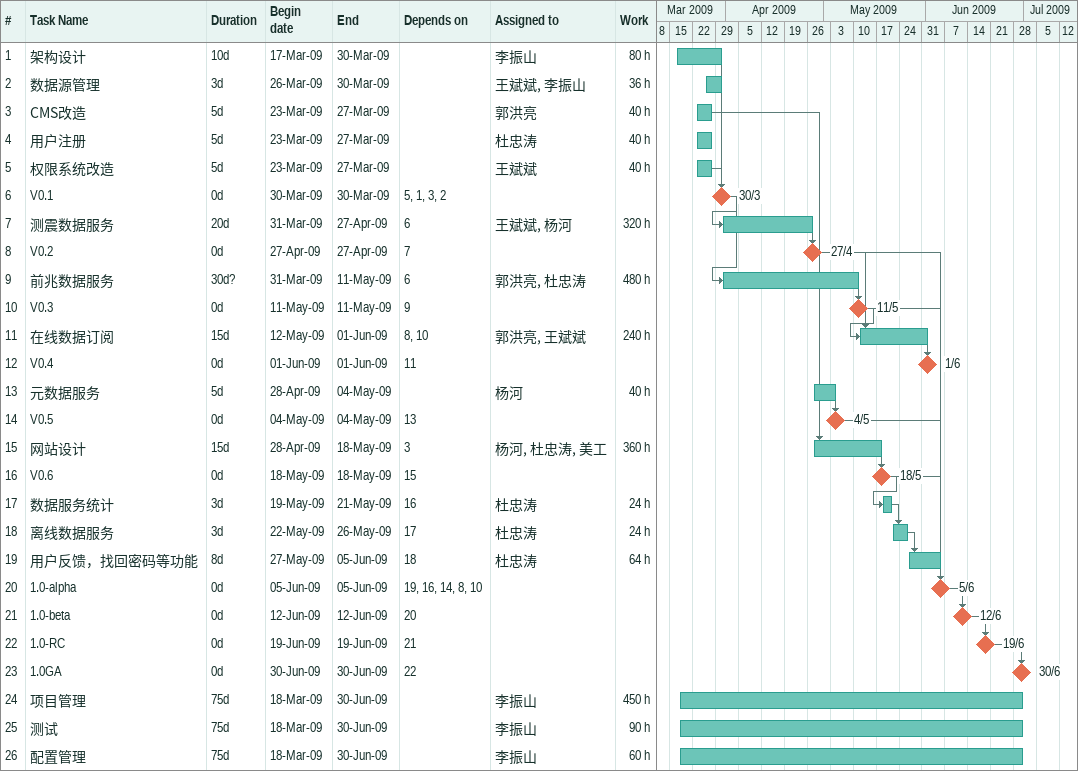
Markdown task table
| ID | Task | Duration | Start | Finish | Predecessors | Resources | Work (h) |
|---|---|---|---|---|---|---|---|
| 1 | 架构设计 | 10d | 2009-03-17 | 2009-03-30 |  | 李振山 | 80 |
| 2 | 数据源管理 | 3d | 2009-03-26 | 2009-03-30 |  | 王斌斌, 李振山 | 36 |
| 3 | CMS改造 | 5d | 2009-03-23 | 2009-03-27 |  | 郭洪亮 | 40 |
| 4 | 用户注册 | 5d | 2009-03-23 | 2009-03-27 |  | 杜忠涛 | 40 |
| 5 | 权限系统改造 | 5d | 2009-03-23 | 2009-03-27 |  | 王斌斌 | 40 |
| 6 | V0.1 | 0d | 2009-03-30 | 2009-03-30 | 5, 1, 3, 2 |  |  |
| 7 | 测震数据服务 | 20d | 2009-03-31 | 2009-04-27 | 6 | 王斌斌, 杨河 | 320 |
| 8 | V0.2 | 0d | 2009-04-27 | 2009-04-27 | 7 |  |  |
| 9 | 前兆数据服务 | 30d? | 2009-03-31 | 2009-05-11 | 6 | 郭洪亮, 杜忠涛 | 480 |
| 10 | V0.3 | 0d | 2009-05-11 | 2009-05-11 | 9 |  |  |
| 11 | 在线数据订阅 | 15d | 2009-05-12 | 2009-06-01 | 8, 10 | 郭洪亮, 王斌斌 | 240 |
| 12 | V0.4 | 0d | 2009-06-01 | 2009-06-01 | 11 |  |  |
| 13 | 元数据服务 | 5d | 2009-04-28 | 2009-05-04 |  | 杨河 | 40 |
| 14 | V0.5 | 0d | 2009-05-04 | 2009-05-04 | 13 |  |  |
| 15 | 网站设计 | 15d | 2009-04-28 | 2009-05-18 | 3 | 杨河, 杜忠涛, 美工 | 360 |
| 16 | V0.6 | 0d | 2009-05-18 | 2009-05-18 | 15 |  |  |
| 17 | 数据服务统计 | 3d | 2009-05-19 | 2009-05-21 | 16 | 杜忠涛 | 24 |
| 18 | 离线数据服务 | 3d | 2009-05-22 | 2009-05-26 | 17 | 杜忠涛 | 24 |
| 19 | 用户反馈，找回密码等功能 | 8d | 2009-05-27 | 2009-06-05 | 18 | 杜忠涛 | 64 |
| 20 | 1.0-alpha | 0d | 2009-06-05 | 2009-06-05 | 19, 16, 14, 8, 10 |  |  |
| 21 | 1.0-beta | 0d | 2009-06-12 | 2009-06-12 | 20 |  |  |
| 22 | 1.0-RC | 0d | 2009-06-19 | 2009-06-19 | 21 |  |  |
| 23 | 1.0GA | 0d | 2009-06-30 | 2009-06-30 | 22 |  |  |
| 24 | 项目管理 | 75d | 2009-03-18 | 2009-06-30 |  | 李振山 | 450 |
| 25 | 测试 | 75d | 2009-03-18 | 2009-06-30 |  | 李振山 | 90 |
| 26 | 配置管理 | 75d | 2009-03-18 | 2009-06-30 |  | 李振山 | 60 |
